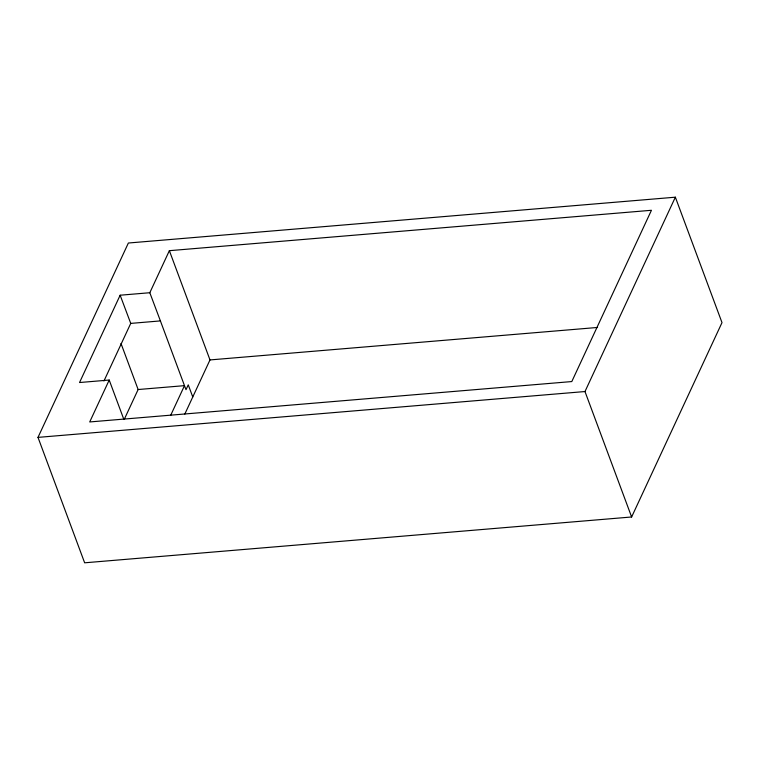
<?xml version="1.0" encoding="UTF-8"?>
<svg xmlns="http://www.w3.org/2000/svg" width="760" height="760" viewBox="0 0 760 760"><rect width="100%" height="100%" fill="white"/><g stroke="black" fill="none" stroke-linecap="round" stroke-linejoin="round"><path stroke-width="1.14" d="M38 437.38L128.373 243.019L675.355 197.191L722 322.62L631.626 516.981L84.645 562.808L38 437.38L584.981 391.542L675.355 197.191M109.203 380.048L89.718 421.952L571.805 381.558L651.443 210.282L169.366 250.677L149.815 292.724L120.146 295.212L79.543 382.527L109.203 380.048L123.823 419.339M103.959 380.988L130.739 323.399L120.146 295.212M124.241 419.397L138.13 389.528L120.992 343.444M170.601 415.511L184.49 385.652L138.13 389.528M184.822 414.058L209.988 359.926L169.366 250.677M130.739 323.399L160.407 320.91L185.991 389.699L188.252 384.835L192.764 396.976M209.988 359.926L597.55 327.455M149.815 292.724L160.407 320.91M584.981 391.542L631.626 516.981"/></g></svg>
